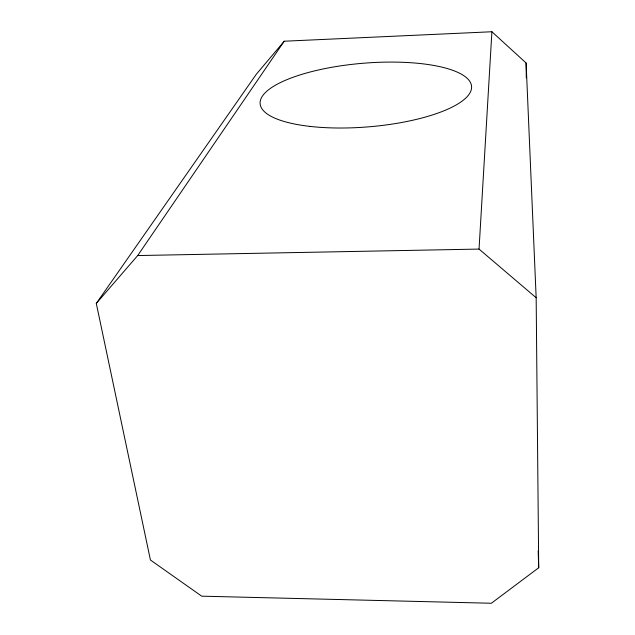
<?xml version="1.0" encoding="UTF-8"?>
<svg xmlns="http://www.w3.org/2000/svg" width="635" height="635" viewBox="0 0 635 635"><rect width="100%" height="100%" fill="white"/><g stroke="black" fill="none" stroke-linecap="round" stroke-linejoin="round"><path stroke-width="0.95" d="M536.162 297.744L479.044 249.079L491.903 31.75L284.226 41.219L256.326 74.224L96.29 303.427L150.431 560.006L201.708 596.17L491.363 603.25L538.71 567.753L536.162 297.744L526.105 63.008L491.903 31.75M96.29 303.427L137.692 255.556L284.226 41.219M137.692 255.556L479.044 249.079M538.17 550.926L538.71 567.753M526.105 63.008L526.296 77.851M310.086 126.413A106.069 31.909 -4.7 0 0 471.535 88.249A106.069 31.909 -4.7 0 0 315.897 70.572A106.069 31.909 -4.7 0 0 310.086 126.413"/></g></svg>
